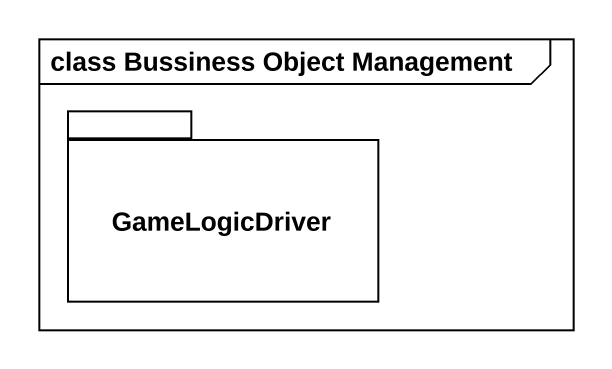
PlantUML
@startuml
mainframe class Bussiness Object Management
package GameLogicDriver {
}
@enduml
